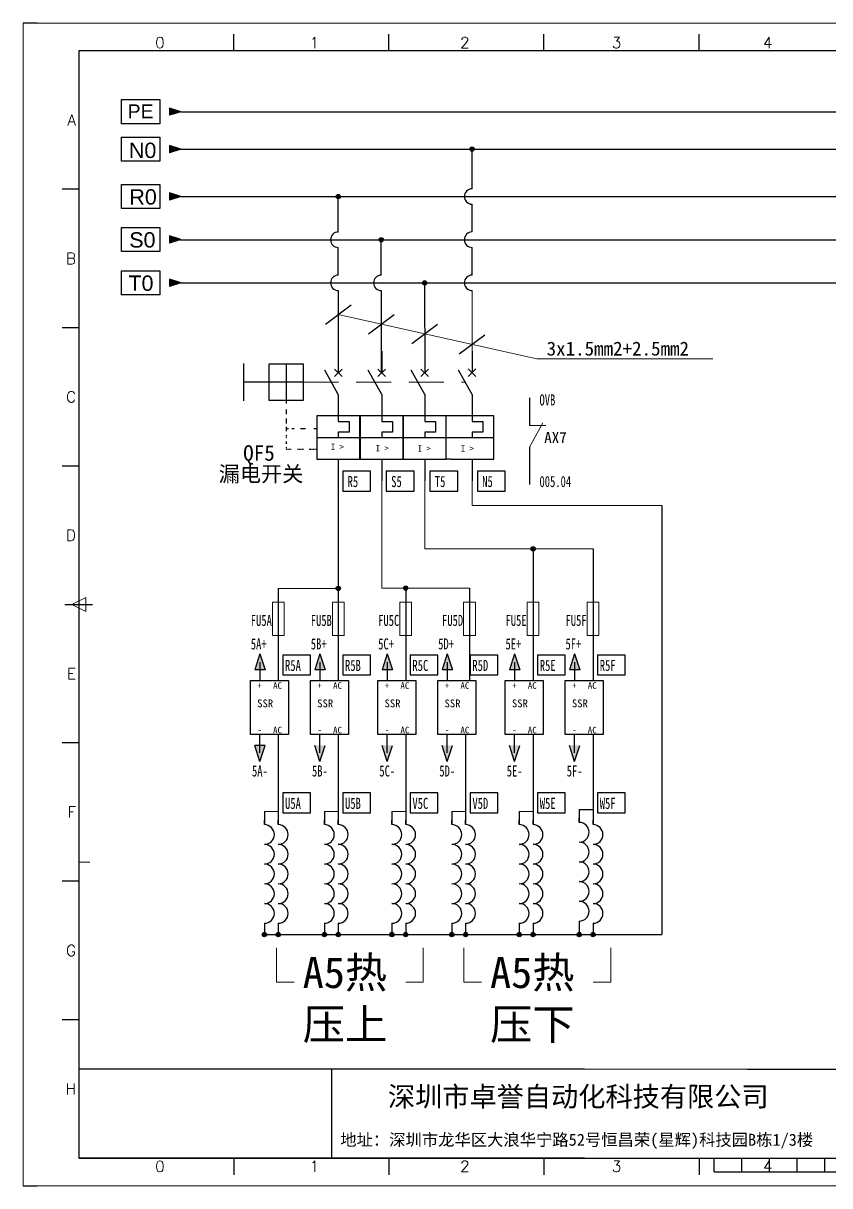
# Model space of a CAD drawing. Extents: x 35123 to 43919, y -4314 to -326.
# Drawn here: x 36608.7 to 36754.4, y -2913.9 to -2703.9 of the extents above; entities that cross this region are included whole.
import ezdxf
from ezdxf.enums import TextEntityAlignment as Align

# ---------------------------------------------------------------- set-up
doc = ezdxf.new("R2010")
doc.units = 0
doc.header["$MEASUREMENT"] = 0
for name, pattern in [('ACANSTGL', [0.11811, 0.07874, -0.03937]), ('ACISOWELD', [3, 2, -1]), ('DASHED2', [9.525, 6.35, -3.175])]:
    doc.linetypes.add(name, pattern=pattern)
for name, color, linetype in [('AE_BOR', 1, 'Continuous'), ('MISC', 2, 'Continuous'), ('SYMS', 7, 'Continuous'), ('细实线层', 7, 'Continuous')]:
    doc.layers.add(name, color=color, linetype=linetype)
doc.styles.add('WD', font='romans.shx', dxfattribs={"bigfont": 'gbcbig.shx'})
doc.styles.add('WD_IEC', font='ISOCP2.shx', dxfattribs={"width": 0.9, "height": 4, "bigfont": 'gbcbig.shx'})
doc.styles.add('宋', font='SimSun.ttf', dxfattribs={"width": 0.7})
doc.styles.add('样式 0', font='')
doc.styles.add('样式 8', font='arial.ttf')
doc.styles.get('样式 0').set_extended_font_data('KaiTi_GB2312')

# ---------------------------------------------------------------- blocks, each defined once
blk = doc.blocks.new('gb_a2_a')
for p, q in [((584, 410), (25, 410)), ((25, 410), (25, 10)), ((25, 10), (584, 10))]:
    blk.add_line(p, q)
at = {"lineweight": 9, "ltscale": 0.1}
blk.add_line((25, 116.86), (29, 116.86), dxfattribs=at)
at = {"layer": 'AE_BOR', "lineweight": 30}
for p, q in [((10, 420), (4.93, 420)), ((4.93, 0), (10, 0))]:
    blk.add_line(p, q, dxfattribs=at)
at = {"layer": 'AE_BOR', "color": 1, "lineweight": 15}
for p, q in [((4.93, 420), (598.93, 420)), ((4.93, 0), (4.93, 420)), ((22.5, 210), (27.5, 212.5)), ((27.5, 207.5), (22.5, 210)), ((27.5, 212.5), (27.5, 207.5)), ((598.93, 0), (4.93, 0))]:
    blk.add_line(p, q, dxfattribs=at)
at = {"layer": 'AE_BOR'}
for p, q in [((81, 410), (81, 416)), ((137, 410), (137, 416)), ((193, 410), (193, 416)), ((249, 410), (249, 416)), ((25, 360), (19, 360)), ((25, 310), (19, 310)), ((25, 260), (19, 260)), ((25, 160), (19, 160)), ((25, 110), (19, 110)), ((25, 60), (19, 60)), ((81, 10), (81, 4)), ((137, 10), (137, 4)), ((193, 10), (193, 4)), ((249, 10), (249, 4))]:
    blk.add_line(p, q, dxfattribs=at)
at = {"layer": 'AE_BOR', "color": 2, "lineweight": 30}
for p, q in [((20, 210), (30, 210)), ((254.5, 5), (254.5, 10)), ((264.5, 5), (264.5, 10)), ((274.5, 5), (274.5, 10)), ((284.5, 5), (284.5, 10)), ((294.5, 5), (294.5, 10)), ((254.5, 5), (354.5, 5))]:
    blk.add_line(p, q, dxfattribs=at)
at = {"layer": 'AE_BOR', "style": 'WD'}
for s, p in [('0', (54.27, 411)), ('1', (110.12, 411)), ('2', (164.42, 411)), ('3', (219.22, 411)), ('4', (273.82, 411)), ('0', (54.27, 5)), ('1', (110.12, 5)), ('2', (164.42, 5)), ('3', (219.22, 5)), ('4', (273.82, 5))]:
    blk.add_text(s, height=4, dxfattribs=at).set_placement(p, align=Align.CENTER)
for s, p in [('A', (24, 385)), ('B', (24, 335)), ('C', (24, 285)), ('D', (24, 235)), ('E', (24, 185)), ('F', (24, 135)), ('G', (24, 85)), ('H', (24, 35))]:
    blk.add_text(s, height=4, dxfattribs=at).set_placement(p, align=Align.MIDDLE_RIGHT)
blk = doc.blocks.new('VCB11THI')
for p, q in [((0, 7.5), (0, 2.5)), ((0, -2.5), (-3.12, 3.12)), ((-0.88, 3.38), (0.88, 1.62)), ((-0.88, 1.62), (0.88, 3.38)), ((0, -2.5), (0, -8.75)), ((0, -8.75), (2.5, -8.75)), ((2.5, -8.75), (2.5, -11.25)), ((-5, -12.5), (5, -12.5)), ((0, -11.25), (0, -12.5)), ((2.5, -11.25), (0, -11.25)), ((0, -17.5), (0, -22.5))]:
    blk.add_line(p, q)
blk.add_lwpolyline([(-5, -7.5), (-5, -17.5), (5, -17.5), (5, -7.5)], close=True)
at = {"style": 'WD_IEC'}
for tag, p in [('INST', (-8, 5.25)), ('LOC', (-8, 1.75)), ('TAG1', (-8, -1.75)), ('RATING1', (-8, -6.35)), ('DESC1', (-8, -14.35)), ('DESC2', (-8, -17.85)), ('DESC3', (-8, -21.35))]:
    blk.add_attdef(tag, text='', height=2.5, dxfattribs=at).set_placement(p, align=Align.RIGHT)
blk.add_attdef('TERM01', text='', height=2, rotation=90, dxfattribs=at).set_placement((-1, 7.5), align=Align.RIGHT)
at = {"style": 'WD_IEC', "flags": 1}
for tag, p, height in [('X2TERM01', (0, 7.5), 0.32), ('MFG', (2.75, 6.5), 1.5), ('CAT', (2.75, 4), 1.5), ('X4LINK', (-2, 0), 0.32), ('X1LINK', (-0.5, 0), 0.32), ('CONTACT', (-5, -7.5), 1), ('COMMON', (-3.75, -8.75), 1), ('ASSYCODE', (1, -19), 1), ('FAMILY', (1, -20.5), 1), ('CATDESC', (1, -22), 1), ('X8TERM02', (0, -22.5), 0.32)]:
    blk.add_attdef(tag, p, '', height=height, dxfattribs=at)
at = {"lineweight": 15, "style": 'WD_IEC'}
blk.add_attdef('XREF', text='', height=2.5, dxfattribs=at).set_placement((-8, -10.35), align=Align.RIGHT)
at = {"style": 'WD_IEC'}
blk.add_attdef('TERM02', (-1, -22.5), '', height=2, rotation=90, dxfattribs=at)
at = {"linetype": 'Continuous', "style": 'WD_IEC'}
blk.add_attdef('T', text='', height=2.5, dxfattribs=at).set_placement((0, -15), align=Align.MIDDLE_CENTER)
blk = doc.blocks.new('VCB21THI')
for p, q in [((0, 7.5), (0, 2.5)), ((0, -2.5), (-3.12, 3.12)), ((-0.88, 3.38), (0.88, 1.62)), ((-0.88, 1.62), (0.88, 3.38)), ((0, -2.5), (0, -8.75)), ((0, -8.75), (2.5, -8.75)), ((2.5, -8.75), (2.5, -11.25)), ((-5, -12.5), (5, -12.5)), ((0, -11.25), (0, -12.5)), ((2.5, -11.25), (0, -11.25)), ((0, -17.5), (0, -22.5))]:
    blk.add_line(p, q)
blk.add_lwpolyline([(-5, -7.5), (-5, -17.5), (5, -17.5), (5, -7.5)], close=True)
at = {"style": 'WD_IEC'}
for tag, p in [('INST', (-8, 5.25)), ('LOC', (-8, 1.75)), ('TAG2', (-8, -1.75)), ('RATING1', (-8, -6.35)), ('DESC1', (-8, -14.35)), ('DESC2', (-8, -17.85)), ('DESC3', (-8, -21.35))]:
    blk.add_attdef(tag, text='', height=2.5, dxfattribs=at).set_placement(p, align=Align.RIGHT)
blk.add_attdef('TERM01', text='', height=2, rotation=90, dxfattribs=at).set_placement((-1, 7.5), align=Align.RIGHT)
at = {"style": 'WD_IEC', "flags": 1}
for tag, p, height in [('X2TERM01', (0, 7.5), 0.32), ('X4LINK', (-2, 0), 0.32), ('X1LINK', (-0.5, 0), 0.32), ('CONTACT', (-5, -7.5), 1), ('COMMON', (-3.75, -8.75), 1), ('FAMILY', (1, -20.5), 1), ('X8TERM02', (0, -22.5), 0.32)]:
    blk.add_attdef(tag, p, '', height=height, dxfattribs=at)
at = {"lineweight": 15, "style": 'WD_IEC'}
blk.add_attdef('XREF', text='', height=2.5, dxfattribs=at).set_placement((-8, -10.35), align=Align.RIGHT)
at = {"style": 'WD_IEC'}
blk.add_attdef('TERM02', (-1, -22.5), '', height=2, rotation=90, dxfattribs=at)
at = {"linetype": 'Continuous', "style": 'WD_IEC'}
blk.add_attdef('T', text='', height=2.5, dxfattribs=at).set_placement((0, -15), align=Align.MIDDLE_CENTER)
blk = doc.blocks.new('WDDOT')
blk.add_hatch(color=256).paths.add_polyline_path([(0.5, 0, 1), (-0.5, 0, 1)])
blk.add_circle((0, 0), 0.5)

msp = doc.modelspace()

# ---------------------------------------------------------------- hatches: boundary and pattern name
for points in [[(36637.172, -2726.613), (36635.129, -2725.958), (36635.129, -2727.267)], [(36637.172, -2735.178), (36635.129, -2734.524), (36635.129, -2735.833)], [(36637.172, -2742.94), (36635.129, -2742.286), (36635.129, -2743.595)], [(36637.172, -2750.775), (36635.129, -2750.12), (36635.129, -2751.43)], [(36651.463, -2817.761), (36652.398, -2820.679), (36650.528, -2820.679)], [(36662.298, -2817.761), (36663.233, -2820.679), (36661.362, -2820.679)], [(36674.463, -2817.761), (36675.398, -2820.679), (36673.528, -2820.679)], [(36685.298, -2817.761), (36686.233, -2820.679), (36684.362, -2820.679)], [(36697.463, -2817.761), (36698.398, -2820.679), (36696.528, -2820.679)], [(36708.298, -2817.761), (36709.233, -2820.679), (36707.362, -2820.679)], [(36651.463, -2837.23), (36652.398, -2834.311), (36650.528, -2834.311)], [(36662.298, -2837.23), (36663.233, -2834.311), (36661.362, -2834.311)], [(36674.463, -2837.23), (36675.398, -2834.311), (36673.528, -2834.311)], [(36685.298, -2837.23), (36686.233, -2834.311), (36684.362, -2834.311)], [(36697.463, -2837.23), (36698.398, -2834.311), (36696.528, -2834.311)], [(36708.298, -2837.23), (36709.233, -2834.311), (36707.362, -2834.311)]]:
    msp.add_hatch(color=0).paths.add_polyline_path(points)
h = msp.add_hatch(color=0)
edge = h.paths.add_edge_path()
edge.add_arc((36689.784, -2726.606), 0.389, 0, 360)
h = msp.add_hatch(color=0)
edge = h.paths.add_edge_path()
edge.add_arc((36665.621, -2735.178), 0.389, 0, 360)
h = msp.add_hatch(color=0)
edge = h.paths.add_edge_path()
edge.add_arc((36673.383, -2742.975), 0.389, 0, 360)
h = msp.add_hatch(color=0)
edge = h.paths.add_edge_path()
edge.add_arc((36681.217, -2750.771), 0.389, 0, 360)
h = msp.add_hatch(color=0)
edge = h.paths.add_edge_path()
edge.add_arc((36700.786, -2798.813), 0.389, 0, 360)
h = msp.add_hatch(color=0)
edge = h.paths.add_edge_path()
edge.add_arc((36665.621, -2805.975), 0.389, 0, 360)
h = msp.add_hatch(color=0)
edge = h.paths.add_edge_path()
edge.add_arc((36677.788, -2805.909), 0.389, 0, 360)
h = msp.add_hatch(color=0)
edge = h.paths.add_edge_path()
edge.add_arc((36652.287, -2868.508), 0.389, 0, 360)
h = msp.add_hatch(color=0)
edge = h.paths.add_edge_path()
edge.add_arc((36654.787, -2868.508), 0.389, 0, 360)
h = msp.add_hatch(color=0)
edge = h.paths.add_edge_path()
edge.add_arc((36663.121, -2868.508), 0.389, 0, 360)
h = msp.add_hatch(color=0)
edge = h.paths.add_edge_path()
edge.add_arc((36665.621, -2868.508), 0.389, 0, 360)
h = msp.add_hatch(color=0)
edge = h.paths.add_edge_path()
edge.add_arc((36675.287, -2868.508), 0.389, 0, 360)
h = msp.add_hatch(color=0)
edge = h.paths.add_edge_path()
edge.add_arc((36677.787, -2868.508), 0.389, 0, 360)
h = msp.add_hatch(color=0)
edge = h.paths.add_edge_path()
edge.add_arc((36686.121, -2868.508), 0.389, 0, 360)
h = msp.add_hatch(color=0)
edge = h.paths.add_edge_path()
edge.add_arc((36688.621, -2868.508), 0.389, 0, 360)
h = msp.add_hatch(color=0)
edge = h.paths.add_edge_path()
edge.add_arc((36698.287, -2868.508), 0.389, 0, 360)
h = msp.add_hatch(color=0)
edge = h.paths.add_edge_path()
edge.add_arc((36700.787, -2868.508), 0.389, 0, 360)
h = msp.add_hatch(color=0)
edge = h.paths.add_edge_path()
edge.add_arc((36709.121, -2868.508), 0.389, 0, 360)
h = msp.add_hatch(color=0)
edge = h.paths.add_edge_path()
edge.add_arc((36711.621, -2868.508), 0.389, 0, 360)
at = {"layer": 'MISC'}
msp.add_hatch(color=0, dxfattribs=at).paths.add_polyline_path([(36637.172, -2719.848), (36635.129, -2719.193), (36635.129, -2720.503)])

# ---------------------------------------------------------------- linework, layer by layer
at = {"color": 0}
for p, q in [((36637.172, -2726.613), (36635.129, -2725.958)), ((36635.129, -2725.958), (36635.129, -2727.267)), ((36637.172, -2726.613), (36635.129, -2727.267)), ((36637.172, -2726.613), (36875.489, -2726.613)), ((36689.784, -2733.778), (36689.784, -2726.606)), ((36637.172, -2735.178), (36635.129, -2734.524)), ((36635.129, -2734.524), (36635.129, -2735.833)), ((36637.172, -2735.178), (36635.129, -2735.833)), ((36637.172, -2735.178), (36875.489, -2735.178)), ((36665.621, -2741.58), (36665.621, -2735.178)), ((36689.784, -2741.574), (36689.784, -2736.566)), ((36637.172, -2742.94), (36635.129, -2742.286)), ((36635.129, -2742.286), (36635.129, -2743.595)), ((36637.172, -2742.94), (36635.129, -2743.595)), ((36637.065, -2742.975), (36875.489, -2742.975)), ((36665.621, -2749.377), (36665.621, -2744.369)), ((36673.383, -2749.377), (36673.383, -2742.975)), ((36689.784, -2749.37), (36689.784, -2744.362)), ((36637.172, -2750.775), (36635.129, -2750.12)), ((36635.129, -2750.12), (36635.129, -2751.43)), ((36637.172, -2750.775), (36635.129, -2751.43)), ((36637.159, -2750.771), (36875.489, -2750.771)), ((36681.217, -2750.771), (36681.218, -2767.014)), ((36665.621, -2752.165), (36665.621, -2767.014)), ((36673.383, -2752.165), (36673.383, -2767.014)), ((36689.784, -2763.116), (36689.784, -2767.014)), ((36648.5, -2765.352), (36648.5, -2772.075)), ((36656.224, -2765.391), (36656.224, -2772.036)), ((36689.784, -2770.912), (36687.347, -2766.527)), ((36689.094, -2766.325), (36690.473, -2767.703)), ((36689.094, -2767.703), (36690.473, -2766.325)), ((36659.294, -2768.714), (36648.5, -2768.714)), ((36689.784, -2770.912), (36689.784, -2775.785)), ((36700.119, -2771.535), (36700.119, -2776.56)), ((36656.224, -2772.036), (36656.224, -2772.562)), ((36656.224, -2773.653), (36656.224, -2774.472)), ((36656.224, -2775.291), (36656.224, -2776.155)), ((36685.885, -2774.81), (36685.116, -2774.81)), ((36693.682, -2774.81), (36685.885, -2774.81)), ((36689.784, -2775.785), (36691.733, -2775.785)), ((36691.733, -2775.785), (36691.733, -2777.734)), ((36693.682, -2782.606), (36693.682, -2774.81)), ((36656.224, -2776.746), (36656.224, -2777.066)), ((36656.224, -2777.066), (36656.619, -2777.066)), ((36657.257, -2777.066), (36657.666, -2777.066)), ((36658.805, -2777.066), (36659.715, -2777.066)), ((36661.172, -2777.066), (36661.727, -2777.066)), ((36689.784, -2777.734), (36689.784, -2778.708)), ((36691.733, -2777.734), (36689.784, -2777.734)), ((36685.116, -2778.708), (36693.682, -2778.708)), ((36700.119, -2780.458), (36700.12, -2787.189)), ((36665.621, -2782.613), (36665.621, -2822.541)), ((36685.885, -2782.606), (36685.116, -2782.606)), ((36685.885, -2782.606), (36693.682, -2782.606)), ((36689.784, -2782.606), (36689.784, -2786.505)), ((36724.034, -2790.98), (36724.034, -2868.508)), ((36700.786, -2798.813), (36700.787, -2822.541)), ((36711.621, -2798.814), (36711.621, -2822.541)), ((36654.787, -2805.975), (36654.787, -2822.608)), ((36677.788, -2805.909), (36677.787, -2822.541)), ((36689.324, -2805.909), (36689.324, -2822.541)), ((36651.463, -2817.761), (36650.528, -2820.679)), ((36651.463, -2817.761), (36652.398, -2820.679)), ((36662.298, -2817.761), (36661.362, -2820.679)), ((36662.298, -2817.761), (36663.233, -2820.679)), ((36674.463, -2817.761), (36673.528, -2820.679)), ((36674.463, -2817.761), (36675.398, -2820.679)), ((36685.298, -2817.761), (36684.362, -2820.679)), ((36685.298, -2817.761), (36686.233, -2820.679)), ((36697.463, -2817.761), (36696.528, -2820.679)), ((36697.463, -2817.761), (36698.398, -2820.679)), ((36708.298, -2817.761), (36707.362, -2820.679)), ((36708.298, -2817.761), (36709.233, -2820.679)), ((36651.463, -2819.315), (36651.463, -2822.608)), ((36662.298, -2819.315), (36662.298, -2822.608)), ((36674.463, -2819.315), (36674.463, -2822.608)), ((36685.298, -2819.315), (36685.298, -2822.608)), ((36697.463, -2819.315), (36697.463, -2822.608)), ((36708.298, -2819.315), (36708.298, -2822.608)), ((36652.398, -2820.679), (36650.528, -2820.679)), ((36663.233, -2820.679), (36661.362, -2820.679)), ((36675.398, -2820.679), (36673.528, -2820.679)), ((36686.233, -2820.679), (36684.362, -2820.679)), ((36698.398, -2820.679), (36696.528, -2820.679)), ((36709.233, -2820.679), (36707.362, -2820.679)), ((36651.463, -2835.675), (36651.463, -2832.383)), ((36654.787, -2832.316), (36654.787, -2848.64)), ((36662.298, -2835.675), (36662.298, -2832.383)), ((36665.621, -2832.316), (36665.621, -2848.64)), ((36674.463, -2835.675), (36674.463, -2832.383)), ((36677.787, -2832.316), (36677.787, -2848.64)), ((36685.298, -2835.675), (36685.298, -2832.383)), ((36688.621, -2832.316), (36688.621, -2848.64)), ((36697.463, -2835.675), (36697.463, -2832.383)), ((36700.787, -2832.316), (36700.787, -2848.64)), ((36708.298, -2835.675), (36708.298, -2832.383)), ((36711.621, -2832.316), (36711.621, -2848.64)), ((36651.463, -2837.23), (36650.528, -2834.311)), ((36652.398, -2834.311), (36650.528, -2834.311)), ((36651.463, -2837.23), (36652.398, -2834.311)), ((36662.298, -2837.23), (36661.362, -2834.311)), ((36662.298, -2837.23), (36663.233, -2834.311)), ((36674.463, -2837.23), (36673.528, -2834.311)), ((36674.463, -2837.23), (36675.398, -2834.311)), ((36685.298, -2837.23), (36684.362, -2834.311)), ((36685.298, -2837.23), (36686.233, -2834.311)), ((36697.463, -2837.23), (36696.528, -2834.311)), ((36697.463, -2837.23), (36698.398, -2834.311)), ((36708.298, -2837.23), (36707.362, -2834.311)), ((36708.298, -2837.23), (36709.233, -2834.311)), ((36652.287, -2846.285), (36652.287, -2848.64)), ((36663.121, -2846.285), (36663.121, -2848.64)), ((36675.287, -2846.285), (36675.287, -2848.64)), ((36686.121, -2846.285), (36686.121, -2848.64)), ((36698.287, -2846.285), (36698.287, -2848.64)), ((36709.121, -2845.884), (36709.121, -2848.238)), ((36709.121, -2848.238), (36709.121, -2847.435)), ((36652.287, -2848.64), (36652.287, -2847.837)), ((36654.787, -2848.64), (36654.787, -2847.837)), ((36663.121, -2848.64), (36663.121, -2847.837)), ((36665.621, -2848.64), (36665.621, -2847.837)), ((36675.287, -2848.64), (36675.287, -2847.837)), ((36677.787, -2848.64), (36677.787, -2847.837)), ((36686.121, -2848.64), (36686.121, -2847.837)), ((36688.621, -2848.64), (36688.621, -2847.837)), ((36698.287, -2848.64), (36698.287, -2847.837)), ((36700.787, -2848.64), (36700.787, -2847.837)), ((36711.621, -2848.64), (36711.621, -2847.837)), ((36652.287, -2866.456), (36652.287, -2868.508)), ((36652.287, -2866.456), (36652.287, -2868.508)), ((36654.787, -2866.456), (36654.787, -2868.508)), ((36654.787, -2866.456), (36654.787, -2868.508)), ((36663.121, -2866.456), (36663.121, -2868.508)), ((36663.121, -2866.456), (36663.121, -2868.508)), ((36665.621, -2866.456), (36665.621, -2868.508)), ((36665.621, -2866.456), (36665.621, -2868.508)), ((36675.287, -2866.456), (36675.287, -2868.508)), ((36675.287, -2866.456), (36675.287, -2868.508)), ((36677.787, -2866.456), (36677.787, -2868.508)), ((36677.787, -2866.456), (36677.787, -2868.508)), ((36686.121, -2866.456), (36686.121, -2868.508)), ((36686.121, -2866.456), (36686.121, -2868.508)), ((36688.621, -2866.456), (36688.621, -2868.508)), ((36688.621, -2866.456), (36688.621, -2868.508)), ((36698.287, -2866.456), (36698.287, -2868.508)), ((36698.287, -2866.456), (36698.287, -2868.508)), ((36700.787, -2866.456), (36700.787, -2868.508)), ((36700.787, -2866.456), (36700.787, -2868.508)), ((36709.121, -2866.054), (36709.121, -2868.107)), ((36709.121, -2866.054), (36709.121, -2868.508)), ((36711.621, -2866.456), (36711.621, -2868.508)), ((36711.621, -2866.456), (36711.621, -2868.508)), ((36652.287, -2868.508), (36724.034, -2868.508))]:
    msp.add_line(p, q, dxfattribs=at)
at = {"color": 0, "lineweight": 0}
for p, q in [((36689.784, -2752.159), (36689.784, -2767.014)), ((36700.119, -2780.458), (36702.555, -2776.073)), ((36700.119, -2776.56), (36703.088, -2776.56)), ((36673.456, -2782.606), (36673.456, -2805.908)), ((36681.218, -2782.606), (36681.218, -2798.811)), ((36689.784, -2782.606), (36689.784, -2790.98)), ((36689.784, -2790.98), (36724.034, -2790.98)), ((36681.218, -2798.811), (36711.621, -2798.814)), ((36665.621, -2805.975), (36654.787, -2805.975)), ((36673.456, -2805.908), (36689.324, -2805.912)), ((36654.472, -2870.87), (36654.472, -2877.111)), ((36680.973, -2870.87), (36680.973, -2877.111)), ((36688.306, -2870.87), (36688.306, -2877.111)), ((36714.808, -2870.87), (36714.808, -2877.111)), ((36654.472, -2877.111), (36657.649, -2877.111)), ((36677.796, -2877.111), (36680.973, -2877.111)), ((36688.306, -2877.111), (36691.484, -2877.111)), ((36711.63, -2877.111), (36714.808, -2877.111))]:
    msp.add_line(p, q, dxfattribs=at)
at = {"color": 0, "linetype": 'DASHED2', "lineweight": 0}
msp.add_line((36659.294, -2768.714), (36688.562, -2768.714), dxfattribs=at)
at = {"color": 0, "linetype": 'ACANSTGL'}
for p, q in [((36656.224, -2777.066), (36656.224, -2777.611)), ((36656.224, -2778.293), (36656.224, -2778.884)), ((36656.224, -2778.293), (36656.224, -2778.884)), ((36656.224, -2779.339), (36656.224, -2779.885)), ((36656.224, -2779.339), (36656.224, -2779.885)), ((36656.224, -2780.476), (36656.224, -2780.812)), ((36656.224, -2780.476), (36656.224, -2780.812)), ((36656.224, -2780.812), (36657.217, -2780.812)), ((36656.224, -2780.812), (36657.217, -2780.812)), ((36658.234, -2780.812), (36659.344, -2780.812)), ((36660.361, -2780.812), (36661.705, -2780.812))]:
    msp.add_line(p, q, dxfattribs=at)
at = {"ltscale": 2}
for p, q in [((36710.066, -2892.785), (36618.761, -2892.785)), ((36739.528, -2892.785), (36898.261, -2892.785)), ((36710.066, -2908.87), (36618.761, -2908.87))]:
    msp.add_line(p, q, dxfattribs=at)
for p, q in [((36664.414, -2892.785), (36664.414, -2908.87)), ((36739.528, -2908.87), (36799.478, -2908.87))]:
    msp.add_line(p, q)
at = {"lineweight": 9, "ltscale": 0.1}
for p, q in [((36710.066, -2892.785), (36739.528, -2892.785)), ((36710.066, -2908.87), (36739.528, -2908.87)), ((36738.17, -2908.87), (36738.17, -2908.87)), ((36738.17, -2908.87), (36738.17, -2908.87))]:
    msp.add_line(p, q, dxfattribs=at)
at = {"color": 0, "lineweight": -3}
for points in [[(36626.464, -2717.672), (36633.404, -2717.672), (36633.404, -2722.024), (36626.464, -2722.024)], [(36626.464, -2724.436), (36633.404, -2724.436), (36633.404, -2728.789), (36626.464, -2728.789)], [(36626.464, -2733.002), (36633.404, -2733.002), (36633.404, -2737.355), (36626.464, -2737.355)], [(36626.464, -2740.764), (36633.404, -2740.764), (36633.404, -2745.117), (36626.464, -2745.117)], [(36626.464, -2748.599), (36633.404, -2748.599), (36633.404, -2752.951), (36626.464, -2752.951)]]:
    msp.add_lwpolyline(points, close=True, dxfattribs=at)
at = {"color": 0}
for points in [[(36653.154, -2765.391), (36659.294, -2765.391), (36659.294, -2772.036), (36653.154, -2772.036)], [(36649.74, -2822.608), (36656.634, -2822.608), (36656.634, -2832.383), (36649.74, -2832.383)], [(36660.574, -2822.608), (36667.468, -2822.608), (36667.468, -2832.383), (36660.574, -2832.383)], [(36672.74, -2822.608), (36679.634, -2822.608), (36679.634, -2832.383), (36672.74, -2832.383)], [(36683.574, -2822.608), (36690.468, -2822.608), (36690.468, -2832.383), (36683.574, -2832.383)], [(36695.74, -2822.608), (36702.634, -2822.608), (36702.634, -2832.383), (36695.74, -2832.383)], [(36706.574, -2822.608), (36713.468, -2822.608), (36713.468, -2832.383), (36706.574, -2832.383)]]:
    msp.add_lwpolyline(points, close=True, dxfattribs=at)
at = {"color": 0, "ltscale": 2}
for points in [[(36671.437, -2784.778), (36666.414, -2784.778), (36666.414, -2788.383), (36671.437, -2788.383)], [(36679.311, -2784.777), (36674.289, -2784.777), (36674.289, -2788.381), (36679.311, -2788.381)], [(36687.185, -2784.776), (36682.163, -2784.776), (36682.163, -2788.38), (36687.185, -2788.38)], [(36695.751, -2784.776), (36690.729, -2784.776), (36690.729, -2788.38), (36695.751, -2788.38)], [(36660.602, -2817.999), (36655.58, -2817.999), (36655.58, -2821.603), (36660.602, -2821.603)], [(36671.437, -2817.999), (36666.414, -2817.999), (36666.414, -2821.603), (36671.437, -2821.603)], [(36683.602, -2817.999), (36678.58, -2817.999), (36678.58, -2821.603), (36683.602, -2821.603)], [(36694.437, -2817.999), (36689.414, -2817.999), (36689.414, -2821.603), (36694.437, -2821.603)], [(36706.602, -2817.999), (36701.58, -2817.999), (36701.58, -2821.603), (36706.602, -2821.603)], [(36717.437, -2817.999), (36712.414, -2817.999), (36712.414, -2821.603), (36717.437, -2821.603)], [(36660.602, -2842.914), (36655.58, -2842.914), (36655.58, -2846.518), (36660.602, -2846.518)], [(36671.437, -2842.914), (36666.414, -2842.914), (36666.414, -2846.518), (36671.437, -2846.518)], [(36683.602, -2842.914), (36678.58, -2842.914), (36678.58, -2846.518), (36683.602, -2846.518)], [(36694.437, -2842.914), (36689.414, -2842.914), (36689.414, -2846.518), (36694.437, -2846.518)], [(36706.602, -2842.914), (36701.58, -2842.914), (36701.58, -2846.518), (36706.602, -2846.518)], [(36717.437, -2842.914), (36712.414, -2842.914), (36712.414, -2846.518), (36717.437, -2846.518)]]:
    msp.add_lwpolyline(points, close=True, dxfattribs=at)
at = {"color": 0}
for centre in [(36689.784, -2726.606), (36665.621, -2735.178), (36673.383, -2742.975), (36681.217, -2750.771), (36700.786, -2798.813), (36665.621, -2805.975), (36677.788, -2805.909), (36652.287, -2868.508), (36654.787, -2868.508), (36663.121, -2868.508), (36665.621, -2868.508), (36675.287, -2868.508), (36677.787, -2868.508), (36686.121, -2868.508), (36688.621, -2868.508), (36698.287, -2868.508), (36700.787, -2868.508), (36709.121, -2868.508), (36711.621, -2868.508)]:
    msp.add_circle(centre, 0.389, dxfattribs=at)
at = {"color": 0, "ltscale": 2}
for centre in [(36689.784, -2735.172), (36665.621, -2742.975), (36689.784, -2742.968), (36665.621, -2750.771), (36673.383, -2750.771), (36689.784, -2750.764)]:
    msp.add_arc(centre, 1.394, 90, 270, dxfattribs=at)
at = {"color": 0}
for centre in [(36652.287, -2850.421), (36654.787, -2850.421), (36663.121, -2850.421), (36665.621, -2850.421), (36675.287, -2850.421), (36677.787, -2850.421), (36686.121, -2850.421), (36688.621, -2850.421), (36698.287, -2850.421), (36700.787, -2850.421), (36709.121, -2850.02), (36711.621, -2850.421), (36652.287, -2853.984), (36654.787, -2853.984), (36663.121, -2853.984), (36665.621, -2853.984), (36675.287, -2853.984), (36677.787, -2853.984), (36686.121, -2853.984), (36688.621, -2853.984), (36698.287, -2853.984), (36700.787, -2853.984), (36709.121, -2853.583), (36711.621, -2853.984), (36652.287, -2857.548), (36654.787, -2857.548), (36663.121, -2857.548), (36665.621, -2857.548), (36675.287, -2857.548), (36677.787, -2857.548), (36686.121, -2857.548), (36688.621, -2857.548), (36698.287, -2857.548), (36700.787, -2857.548), (36709.121, -2857.146), (36711.621, -2857.548), (36652.287, -2861.111), (36654.787, -2861.111), (36663.121, -2861.111), (36665.621, -2861.111), (36675.287, -2861.111), (36677.787, -2861.111), (36686.121, -2861.111), (36688.621, -2861.111), (36698.287, -2861.111), (36700.787, -2861.111), (36709.121, -2860.71), (36711.621, -2861.111), (36652.287, -2864.674), (36654.787, -2864.674), (36663.121, -2864.674), (36665.621, -2864.674), (36675.287, -2864.674), (36677.787, -2864.674), (36686.121, -2864.674), (36688.621, -2864.674), (36698.287, -2864.674), (36700.787, -2864.674), (36709.121, -2864.273), (36711.621, -2864.674)]:
    msp.add_arc(centre, 1.782, 270, 90, dxfattribs=at)
at = {"layer": 'MISC', "color": 0}
for p, q in [((36637.172, -2719.848), (36635.129, -2719.193)), ((36635.129, -2719.193), (36635.129, -2720.503)), ((36637.172, -2719.848), (36635.129, -2720.503)), ((36637.172, -2719.848), (36875.489, -2719.848)), ((36709.121, -2845.884), (36711.621, -2845.884))]:
    msp.add_line(p, q, dxfattribs=at)
at = {"layer": '细实线层', "color": 0, "linetype": 'ByBlock'}
for p, q in [((36663.31, -2758.223), (36667.932, -2754.757)), ((36671.072, -2759.952), (36675.694, -2756.486)), ((36678.907, -2761.697), (36683.528, -2758.231)), ((36687.473, -2763.605), (36692.094, -2760.139))]:
    msp.add_line(p, q, dxfattribs=at)
at = {"layer": '细实线层', "color": 0, "lineweight": 0}
for p, q in [((36665.621, -2756.49), (36701.491, -2764.479)), ((36701.491, -2764.479), (36733.237, -2764.479)), ((36652.287, -2846.285), (36654.787, -2846.285)), ((36663.121, -2846.285), (36665.621, -2846.285)), ((36675.287, -2846.285), (36677.787, -2846.285)), ((36686.121, -2846.285), (36688.621, -2846.285)), ((36698.287, -2846.285), (36700.787, -2846.285))]:
    msp.add_line(p, q, dxfattribs=at)
for points in [[(36653.721, -2808.425), (36655.852, -2808.425), (36655.852, -2814.49), (36653.721, -2814.49)], [(36664.556, -2808.425), (36666.686, -2808.425), (36666.686, -2814.49), (36664.556, -2814.49)], [(36676.721, -2808.425), (36678.852, -2808.425), (36678.852, -2814.49), (36676.721, -2814.49)], [(36688.258, -2808.425), (36690.389, -2808.425), (36690.389, -2814.49), (36688.258, -2814.49)], [(36699.721, -2808.425), (36701.852, -2808.425), (36701.852, -2814.49), (36699.721, -2814.49)], [(36710.556, -2808.425), (36712.686, -2808.425), (36712.686, -2814.49), (36710.556, -2814.49)]]:
    msp.add_lwpolyline(points, close=True, dxfattribs=at)

# ---------------------------------------------------------------- block references
at = {"xscale": 0.5, "yscale": 0.5, "zscale": 0.5}
msp.add_blockref('gb_a2_a', (36606.261, -2913.87), dxfattribs=at)
at = {"layer": 'SYMS', "color": 0, "lineweight": -3, "xscale": 0.4949999999989814, "yscale": 0.4949999999998909, "zscale": 0.495}
for p in [(36689.784, -2726.606), (36665.621, -2735.178), (36673.383, -2742.975), (36681.217, -2750.771), (36700.786, -2798.813), (36665.621, -2805.975), (36677.788, -2805.909), (36652.287, -2868.508), (36654.787, -2868.508), (36663.121, -2868.508), (36665.621, -2868.508), (36675.287, -2868.508), (36677.787, -2868.508), (36686.121, -2868.508), (36688.621, -2868.508), (36698.287, -2868.508), (36700.787, -2868.508), (36709.121, -2868.508), (36711.621, -2868.508)]:
    msp.add_blockref('WDDOT', p, dxfattribs=at)
at = {"layer": 'SYMS', "color": 0, "linetype": 'ACISOWELD', "xscale": 0.7796249999992142, "yscale": 0.7796249999992142, "zscale": 0.779624999999994}
for name, p in [('VCB11THI', (36665.621, -2768.969)), ('VCB21THI', (36673.456, -2768.963)), ('VCB21THI', (36681.218, -2768.963))]:
    msp.add_blockref(name, p, dxfattribs=at)

# ---------------------------------------------------------------- texts
at = {"color": 0}
msp.add_text('3x1.5mm2+2.5mm2', height=2.52, dxfattribs=at).set_placement((36703.241, -2763.897))
at = {"color": 0, "char_height": 2.772, "width": 4.96666, "attachment_point": 1, "style": '样式 8'}
for s, insert in [('N0', (36627.808, -2725.439)), ('R0', (36627.891, -2733.854)), ('S0', (36627.873, -2741.618)), ('T0', (36627.724, -2749.432))]:
    msp.add_mtext(s, dxfattribs=dict(at, insert=insert))
at = {"color": 0, "attachment_point": 1}
for s, insert, char_height, width in [('I >', (36664.262, -2779.818), 1.1694, 4.51104), ('I >', (36672.357, -2780.046), 1.1694, 4.51104), ('I >', (36679.941, -2780.098), 1.1694, 4.51104), ('I >', (36687.737, -2780.098), 1.1694, 4.51104), ('+', (36651.034, -2822.92), 1.176, 1.09571), ('AC', (36653.846, -2822.92), 1.176, 1.09571), ('+', (36661.869, -2822.92), 1.176, 1.09571), ('AC', (36664.68, -2822.92), 1.176, 1.09571), ('+', (36674.034, -2822.92), 1.176, 1.09571), ('AC', (36676.846, -2822.92), 1.176, 1.09571), ('+', (36684.869, -2822.92), 1.176, 1.09571), ('AC', (36687.68, -2822.92), 1.176, 1.09571), ('+', (36697.034, -2822.92), 1.176, 1.09571), ('AC', (36699.846, -2822.92), 1.176, 1.09571), ('+', (36707.869, -2822.92), 1.176, 1.09571), ('AC', (36710.68, -2822.92), 1.176, 1.09571), ('SSR', (36650.975, -2826.028), 1.4112, 1.31486), ('SSR', (36661.81, -2826.028), 1.4112, 1.31486), ('SSR', (36673.975, -2826.028), 1.4112, 1.31486), ('SSR', (36684.81, -2826.028), 1.4112, 1.31486), ('SSR', (36696.975, -2826.028), 1.4112, 1.31486), ('SSR', (36707.81, -2826.028), 1.4112, 1.31486), ('-', (36651.034, -2830.963), 1.176, 1.09571), ('AC', (36653.846, -2830.963), 1.176, 1.09571), ('-', (36661.869, -2830.963), 1.176, 1.09571), ('AC', (36664.68, -2830.963), 1.176, 1.09571), ('-', (36674.034, -2830.963), 1.176, 1.09571), ('AC', (36676.846, -2830.963), 1.176, 1.09571), ('-', (36684.869, -2830.963), 1.176, 1.09571), ('AC', (36687.68, -2830.963), 1.176, 1.09571), ('-', (36697.034, -2830.963), 1.176, 1.09571), ('AC', (36699.846, -2830.963), 1.176, 1.09571), ('-', (36707.869, -2830.963), 1.176, 1.09571), ('AC', (36710.68, -2830.963), 1.176, 1.09571)]:
    msp.add_mtext(s, dxfattribs=dict(at, insert=insert, char_height=char_height, width=width))
for s, insert, char_height, width, attachment_point in [('{\\fSimSun|b0|i0|c134|p54;A5热\\P压上}', (36659.189, -2872.556), 5.6, 34.27378, 1), ('{\\fSimSun|b0|i0|c134|p54;A5热\\P压下}', (36693.023, -2872.556), 5.6, 34.27378, 1), ('{\\fSimSun|b0|i0|c134|p2;深圳市卓誉自动化科技有限公司}', (36674.582, -2899.958), 3.6, 80.67766, 7), ('{\\fSimSun|b0|i0|c134|p2;地址：深圳市龙华区大浪华宁路52号恒昌荣(星辉)科技园B栋1/3楼}', (36665.969, -2907.218), 2.16, 89.25675, 7)]:
    msp.add_mtext(s, dxfattribs=dict(insert=insert, char_height=char_height, width=width, attachment_point=attachment_point))
at = {"layer": 'MISC', "color": 0, "attachment_point": 1}
for s, insert, char_height, width, style in [('\\pxqc;PE', (36627.433, -2718.518), 2.5, 4.96666, '样式 8'), ('OVB', (36701.952, -2770.918), 2, 5.01683, '宋'), ('AX7', (36702.803, -2777.714), 2, 5.01683, '样式 0'), ('QF5', (36648.44, -2780.093), 2.8, 5.01683, '样式 0'), ('漏电开关', (36644.024, -2783.883), 2.8, 21.59755, '样式 0'), ('R5', (36667.302, -2785.657), 2, 5.01683, '宋'), ('S5', (36675.177, -2785.656), 2, 5.01683, '宋'), ('T5', (36683.051, -2785.655), 2, 5.01683, '宋'), ('N5', (36691.617, -2785.655), 2, 5.01683, '宋'), ('005.04', (36701.952, -2785.654), 2, 5.01683, '宋'), ('FU5A', (36649.816, -2810.738), 2, 5.01683, '宋'), ('FU5B', (36660.651, -2810.738), 2, 5.01683, '宋'), ('FU5C', (36672.816, -2810.738), 2, 5.01683, '宋'), ('FU5D', (36684.353, -2810.738), 2, 5.01683, '宋'), ('FU5E', (36695.816, -2810.738), 2, 5.01683, '宋'), ('FU5F', (36706.651, -2810.738), 2, 5.01683, '宋'), ('5A+', (36649.816, -2814.983), 2, 5.01683, '宋'), ('5B+', (36660.651, -2814.983), 2, 5.01683, '宋'), ('5C+', (36672.816, -2814.983), 2, 5.01683, '宋'), ('5D+', (36683.651, -2814.983), 2, 5.01683, '宋'), ('5E+', (36695.816, -2814.983), 2, 5.01683, '宋'), ('5F+', (36706.651, -2814.983), 2, 5.01683, '宋'), ('R5A', (36656.004, -2818.878), 2, 5.01683, '宋'), ('R5B', (36666.838, -2818.878), 2, 5.01683, '宋'), ('R5C', (36679.004, -2818.878), 2, 5.01683, '宋'), ('R5D', (36689.838, -2818.878), 2, 5.01683, '宋'), ('R5E', (36702.004, -2818.878), 2, 5.01683, '宋'), ('R5F', (36712.838, -2818.878), 2, 5.01683, '宋'), ('5A-', (36650.033, -2837.943), 2, 5.01683, '宋'), ('5B-', (36660.867, -2837.943), 2, 5.01683, '宋'), ('5C-', (36673.033, -2837.943), 2, 5.01683, '宋'), ('5D-', (36683.867, -2837.943), 2, 5.01683, '宋'), ('5E-', (36696.033, -2837.943), 2, 5.01683, '宋'), ('5F-', (36706.867, -2837.943), 2, 5.01683, '宋'), ('U5A', (36656.004, -2843.793), 2, 5.01683, '宋'), ('U5B', (36666.838, -2843.793), 2, 5.01683, '宋'), ('V5C', (36679.004, -2843.793), 2, 5.01683, '宋'), ('V5D', (36689.838, -2843.793), 2, 5.01683, '宋'), ('W5E', (36702.004, -2843.793), 2, 5.01683, '宋'), ('W5F', (36712.838, -2843.793), 2, 5.01683, '宋')]:
    msp.add_mtext(s, dxfattribs=dict(at, insert=insert, char_height=char_height, width=width, style=style))

doc.saveas('drawing.dxf')
